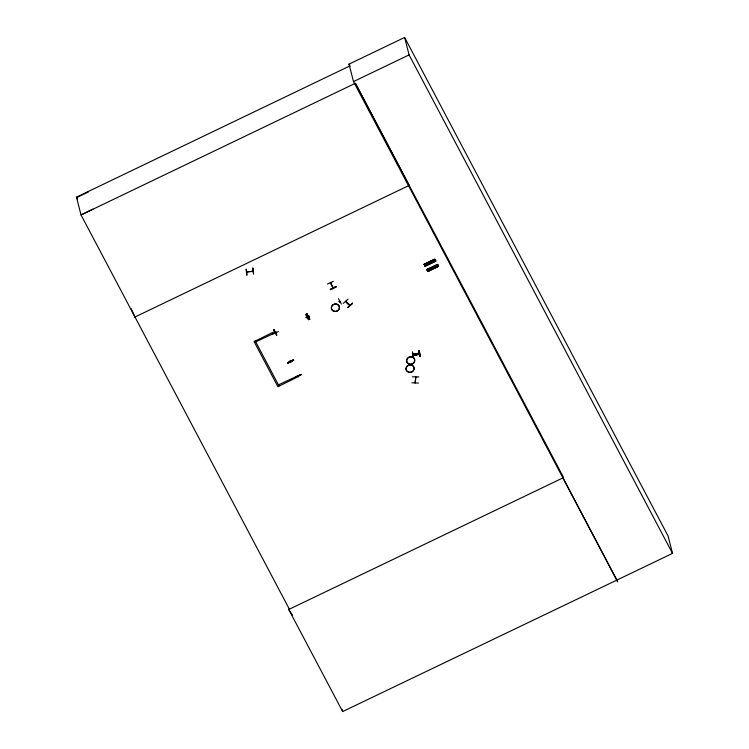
<?xml version="1.0" encoding="UTF-8"?>
<svg xmlns="http://www.w3.org/2000/svg" width="749" height="749" viewBox="0 0 749 749"><rect width="100%" height="100%" fill="white"/><g stroke="black" fill="none" stroke-linecap="round" stroke-linejoin="round"><path stroke-width="1.12" d="M330.552 283.384C330.309 281.118 333.483 289.142 333.136 287.522M411.913 382.786L418.448 383.076M275.398 333.08L275.548 333.314M290.331 361.215L290.443 360.915M412.39 376.794L418.897 376.934M415.143 382.308L415.086 382.982L415.789 376.981M415.779 377.515L415.526 377.028M415.751 377.028L415.292 382.608M416.126 354.717L416.004 354.062M346.122 301.304C344.54 301.37 350.279 306.678 349.886 304.974M350.195 305.32L345.907 301.248M416.659 354.567L416.444 353.968M306.378 317.716L306.79 317.22M308.242 316.265C309.084 316.059 308.963 317.08 308.335 316.144M308.541 316.668L308.841 315.975M339.269 301.65C341.02 301.164 338.511 301.66 339.896 301.613M273.928 329.775L276.756 335.103L273.9 329.794M306.921 313.925L309.693 319.252M330.337 282.907L333.033 287.822M333.314 287.953L333.071 287.27M290.05 360.812L290.612 361.346M246.721 272.027L253.078 271.288L252.975 270.773M252.366 271.157L253.068 271.232L252.9 270.726M330.833 283.309L330.581 282.551M306.313 317.398L306.912 317.417M298.065 375.371L298.477 375.726M343.257 303.382L348.051 299.123M347.779 307.53L352.498 303.167M306.332 317.426L306.818 317.23M308.382 316.462L308.878 316.218M308.953 316.471L308.747 315.956M309.693 319.13L306.903 313.812M309.421 319.411L306.669 314.065M76.604 197.661L88.494 191.866M92.932 209.158L81.042 214.954L289.367 609.18L288.73 609.499L292.587 615.275M349.015 64.133L404.619 37.45L668.052 535.947L672.527 553.389L616.923 580.072L353.491 81.575L349.015 64.133L350.101 66.184M288.73 609.499L563.604 477.572L355.269 83.336L81.042 214.954L76.473 197.156L349.643 66.043M353.491 81.575L409.094 54.892L404.619 37.45M134.333 317.314L409.197 185.387L355.494 83.233M333.371 281.352L327.416 284.011M330.281 289.498L336.142 286.539L330.253 289.367M330.431 289.769L336.32 286.942M298.645 376.475L277.907 386.681L254.08 341.591L274.817 331.395M434.813 259.248L435.066 259.744L424.393 264.818L424.093 264.247L434.766 259.135L435.806 261.176L425.142 266.251L424.833 265.68L435.628 260.83M424.14 264.322L434.869 259.388M424.234 264.509L435.057 259.725M434.972 259.538L424.271 264.575M424.739 265.399L424.552 264.809M424.833 265.661L435.478 260.549L435.796 261.158M426.855 269.471L437.828 264.987L427.164 270.061L426.864 269.481L437.538 264.378L438.577 266.419L427.904 271.484L427.604 270.904L438.474 266.148L427.932 271.522M426.986 269.715L437.631 264.603M427.51 270.642L427.314 270.052M427.66 270.988L438.249 265.792L438.568 266.401M438.427 266.138L427.613 270.932M289.339 609.115L288.693 609.424L342.658 711.55L616.923 580.072M287.906 363.031L293.767 360.063L287.859 362.872M295.434 377.271L301.398 374.584M295.424 377.253L301.323 374.416L295.387 377.103M338.492 298.654L341.375 304.075M305.854 314.468L308.644 319.804L305.873 314.477M272.402 334.138L278.45 331.629M287.56 362.778L293.458 359.941L287.607 362.928M287.597 362.891L293.449 359.932M287.719 363.143L293.636 360.353M413.56 357.797L412.465 351.908L413.57 357.919M252.516 271.082L252.479 271.325M253.003 271.278L246.571 271.812M247.001 274.995L246.187 269.06L246.739 275.164M339.363 301.884L339.241 301.313M418.897 350.607L420.067 356.477M412.942 354.352L419.374 353.032M413.13 355.326L419.562 354.015L413.148 355.382M413.195 355.625L419.618 354.296M253.04 268.086L253.546 274.087L252.656 268.011M246.664 272.271L247.217 271.709M247.207 271.906L247.142 271.653M418.916 350.598L420.067 356.627M418.991 350.719L420.114 356.59M419.281 350.663L420.414 356.543M275.604 332.977L275.351 331.985M306.407 317.679L306.219 317.23M275.417 332.537L275.763 331.788M290.846 361.926L290.378 360.662M437.65 264.64L437.819 264.968M437.744 264.8L427.183 270.099M425.16 266.288L435.703 260.914L424.889 265.736M409.094 54.892L672.527 553.389M433.699 259.716L434.635 261.485M432.978 260.062L433.914 261.832M436.686 267.075L435.749 265.305M434.663 265.82L435.59 267.533M433.708 266.279L434.645 268.058M430.797 263.339L429.86 261.56M425.226 263.788L426.162 265.558M427.988 269.022L428.924 270.792M424.14 264.303L425.076 266.073M426.911 269.546L427.848 271.316M274.874 331.61L275.417 332.65L255.718 341.862M298.701 376.7L298.149 375.661L278.45 384.874M76.473 197.156L77.55 199.197M562.958 477.881L617.607 581.833L617.054 579.67M306.921 313.803L309.74 319.271M273.909 329.663L276.756 335.103M131.103 308.597L134.97 317.005M290.64 361.28L290.902 361.964M437.388 266.663L436.47 264.959M432.819 262.29L431.901 260.577M433.549 268.517L432.632 266.803M431.864 262.759L430.937 261.045M339.203 301.398L339.306 301.866M306.678 316.977L306.884 317.501L306.659 316.949M306.247 317.145L306.472 317.698M290.893 361.318L291.108 361.87M275.847 331.816L275.978 332.341L275.257 332.097M275.651 332.809L275.913 333.567M278.993 385.913L255.175 340.823M246.693 271.728L246.805 272.308M342.096 709.35L342.658 711.55M430.394 262C430.872 263.732 431.901 260.821 430.394 262M433.165 267.234C433.643 268.975 434.673 266.064 433.165 267.234M352.554 303.298L347.779 307.633L352.536 303.308M419.421 353.266L412.971 354.52L419.421 353.285M409.319 364.192A4.101 3.736 -14.4 0 0 414.703 359.754A4.101 3.736 -14.4 0 0 408.036 357.853A4.101 3.736 -14.4 0 0 409.319 364.192M409.31 364.061A4.073 3.708 -14.4 0 0 414.637 359.651A4.073 3.708 -14.4 0 0 408.036 357.76A4.073 3.708 -14.4 0 0 409.31 364.061M408.72 372.244A4.101 3.736 -14.4 0 0 414.103 367.796A4.101 3.736 -14.4 0 0 407.437 365.896A4.101 3.736 -14.4 0 0 408.72 372.244M408.72 372.169A4.073 3.708 -14.4 0 0 414.057 367.759A4.073 3.708 -14.4 0 0 407.447 365.868A4.073 3.708 -14.4 0 0 408.72 372.169M334.063 311.35A4.073 3.717 -14.4 0 0 339.4 306.931A4.073 3.717 -14.4 0 0 332.781 305.04A4.073 3.717 -14.4 0 0 334.063 311.35M334.035 311.238A4.073 3.717 -14.4 0 0 339.372 306.818A4.073 3.717 -14.4 0 0 332.753 304.927A4.073 3.717 -14.4 0 0 334.035 311.238"/></g></svg>
